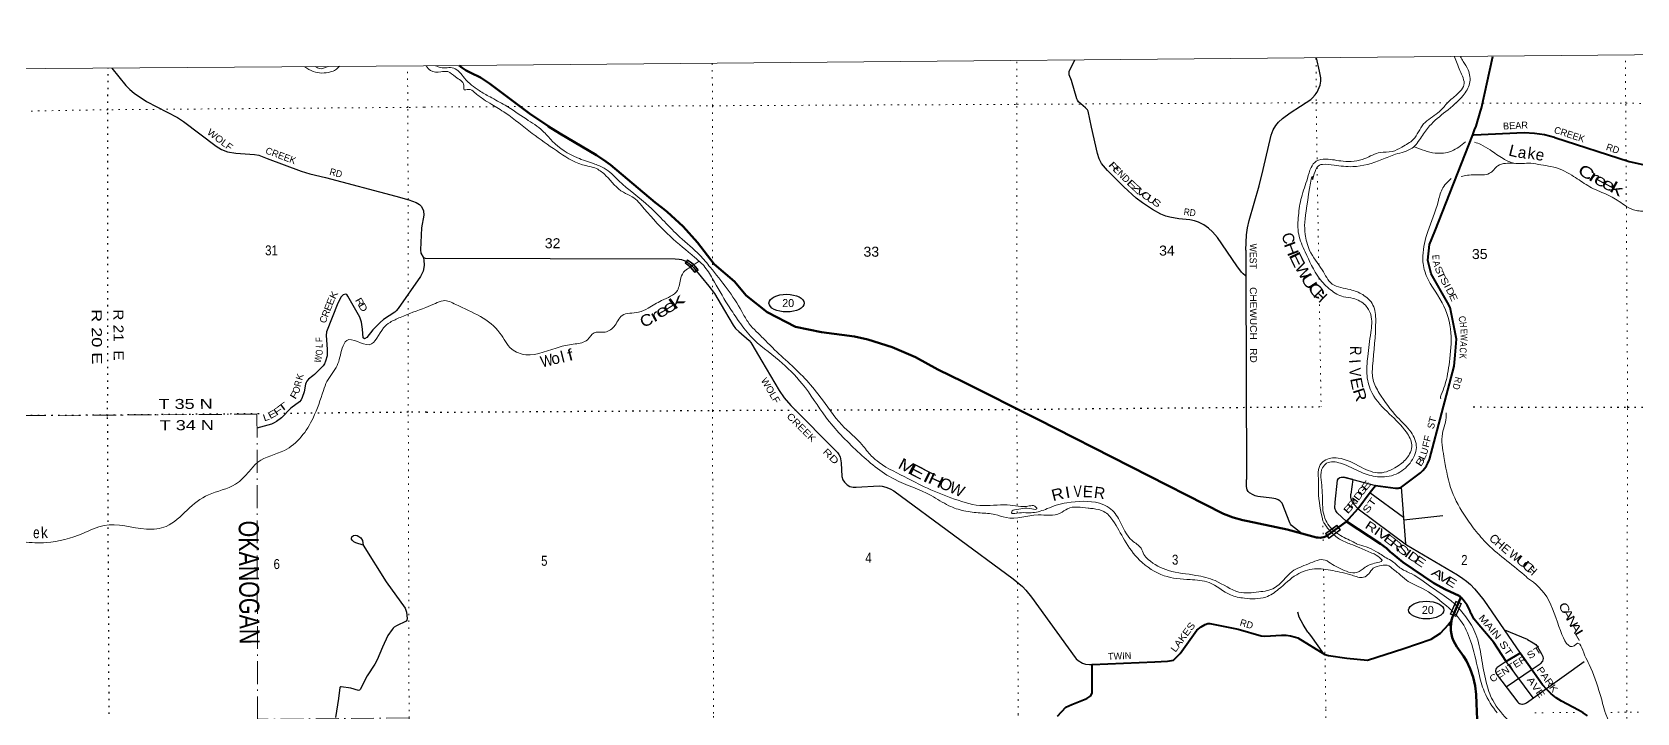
# Model space of a CAD drawing. Header units: feet. Extents: x 0 to 246606, y 183576 to 368785.
# Drawn here: x 176587 to 204671, y 356874 to 368785 of the extents above; entities that cross this region are included whole.
import ezdxf
from ezdxf.enums import TextEntityAlignment as Align

# ---------------------------------------------------------------- set-up
doc = ezdxf.new("R2010")
doc.units = ezdxf.units.FT
doc.header["$LTSCALE"] = 80
doc.linetypes.add('DOT_DASHED', pattern=[7.7, 5, -1.2, 0.3, -1.2])
doc.linetypes.add('DOTTED', pattern=[1.5, 0.3, -1.2])
for name, color, linetype, lineweight in [('17', 7, 'Continuous', 25), ('23', 7, 'Continuous', 70), ('25', 7, 'Continuous', 40), ('26', 7, 'Continuous', 40), ('29', 7, 'Continuous', 25), ('30', 7, 'Continuous', 25), ('31', 7, 'Continuous', 13), ('39', 7, 'Continuous', 13), ('4', 7, 'Continuous', 13), ('41', 7, 'Continuous', 13), ('44', 7, 'DOT_DASHED', 13), ('49', 7, 'DOTTED', 100), ('59', 7, 'Continuous', 13), ('6', 7, 'DOTTED', 25), ('7', 7, 'DOTTED', 13)]:
    doc.layers.add(name, color=color, linetype=linetype, lineweight=lineweight)
doc.layers.add('27', color=7, linetype='Continuous')

msp = doc.modelspace()

# ---------------------------------------------------------------- linework, layer by layer
at = {"layer": '17'}
for centre in [(189791.48, 364043.06), (200985.49, 358674.13)]:
    msp.add_ellipse(centre, major_axis=(309.24, -1), ratio=0.500121, dxfattribs=at)
at = {"layer": '23'}
for points in [[(199591.06, 360224.78), (199243.07, 359969.48), (199221.16, 359960.13), (199190.29, 359950.16), (199158.55, 359943.48), (199126.29, 359940.14), (199093.85, 359940.2), (199061.6, 359943.65), (198550.18, 360080.7), (197863.66, 360231.4), (197776.83, 360247.74), (197604.82, 360294.3), (197438.63, 360358.59), (194180.86, 362014.51), (192878.4, 362663.8), (192434.98, 362883.4), (192045.78, 363100.36), (191636.04, 363275.45), (191210.24, 363406.75), (190976.46, 363458.69), (190403.71, 363537.69), (189943.46, 363629.86), (189449.36, 363882.54), (189082.06, 364177.18), (188879.06, 364419.26), (188521.73, 364724.14), (188233.45, 365102.93), (187979.94, 365386.53), (187698.18, 365642.08), (187613.77, 365708.88), (187490.13, 365804.99), (186706.08, 366460.28), (186625.16, 366523.92), (186461.12, 366632.98), (185824.55, 367011.49), (185624.86, 367134.81), (185611.6, 367142.83), (185289.21, 367362.69), (184590.9, 367885.72), (184431.54, 367988.84), (184262.27, 368074.74), (184255.5, 368077.72), (184181.33, 368116.13), (184111.58, 368162.08), (184061.96, 368201.68)], [(201563.18, 358923.96), (201318.83, 359031.48), (201116.55, 359146.15), (200576.4, 359510.84), (200374.35, 359675.76), (200360.02, 359688.87), (200286.9, 359755.22), (200185.91, 359830.99), (199591.06, 360224.78)], [(201417.95, 358432.07), (201418.69, 358439.77), (201424.73, 358474.47), (201428.87, 358498.24), (201445.65, 358557.22), (201453.15, 358577.88), (201580.48, 358871.92), (201581.18, 358874.11), (201582.25, 358878.71), (201582.84, 358883.39), (201582.93, 358888.11), (201582.53, 358892.81), (201581.64, 358897.45), (201580.28, 358901.96), (201578.44, 358906.31), (201576.17, 358910.44), (201574.85, 358912.34)], [(201574.85, 358912.34), (201573.47, 358914.31), (201570.38, 358917.88), (201566.94, 358921.11), (201563.18, 358923.96)], [(201873.76, 356759.46), (201863.27, 357039.46), (201859.58, 357194.64), (201839.68, 357348.58), (201803.8, 357499.6), (201752.34, 357646.04), (201685.85, 357786.3), (201637.86, 357868.73), (201520.78, 358030.68), (201488.18, 358082.61), (201461.18, 358137.66), (201440.09, 358195.23), (201425.13, 358254.69), (201416.47, 358315.39), (201414.2, 358376.67), (201417.95, 358432.07)]]:
    msp.add_lwpolyline(points, dxfattribs=at)
at = {"layer": '25'}
for points in [[(201428.87, 358498.24), (201401.43, 358456.24), (201375.9, 358422.86)], [(201375.9, 358422.86), (201392.48, 358419.77), (201398.67, 358414.59), (201402.07, 358409.54), (201414.2, 358376.67)]]:
    msp.add_lwpolyline(points, dxfattribs=at)
at = {"layer": '26'}
msp.add_line((201574.85, 358912.34), (201563.18, 358923.96), dxfattribs=at)
for points in [[(201796.77, 366986.3), (201831.11, 367073.54), (201855.93, 367141.02), (201935.08, 367399.85), (201948.62, 367456.9), (202147.99, 368358.81)], [(199591.06, 360224.78), (199614.41, 360249.78), (199636.59, 360273.53), (199786.41, 360443.43), (200001.07, 360735.08), (200094.59, 360853.45), (200447.33, 360809.1), (200463.37, 360806.81), (200479.56, 360806.21), (200495.73, 360807.31), (200511.69, 360810.09), (200527.28, 360814.52), (200542.31, 360820.56), (200556.49, 360828.05), (200882.52, 361075.66), (200921.77, 361112.51), (200956.95, 361153.26), (200987.69, 361197.46), (201013.63, 361244.64), (201034.5, 361294.27), (201039.54, 361308.96), (201473.41, 362941.97), (201489.63, 363130.69), (201514.1, 363415.41), (201402.55, 363964.23), (201354.33, 364053.8), (201071.78, 364558.03), (201014.29, 364797.85), (201041.31, 365066.99), (201132.3, 365298.16), (201796.77, 366986.3)], [(201796.77, 366986.3), (201818.79, 366987.3), (202695.79, 367026.83), (202876.22, 367018.36), (203054.77, 366991.08), (203229.49, 366945.28), (203234.01, 366943.83), (204534.24, 366518.63), (204774.28, 366470.65)], [(203805.91, 356822.85), (203728.96, 356877.44), (203646.72, 356923.68), (203353.14, 357081.6), (203260.01, 357139.15), (203172.67, 357206.62), (203092.87, 357282.85), (203021.47, 357367.01), (202629.91, 357921.39), (202385.23, 357770.85), (202164.91, 358107.72), (201873.89, 358448.82), (201823.09, 358516.19), (201779.61, 358588.5), (201770.9, 358605.34), (201738.55, 358683.49), (201698.2, 358757.83), (201650.31, 358827.54), (201595.39, 358891.87), (201574.85, 358912.34)], [(194532.63, 356818), (194678.24, 356973.39), (194782.09, 357021.24), (195044.16, 357123.38), (195115.32, 357170.26), (195139.9, 357225.61), (195139.9, 357337.34), (195139.92, 357720.79), (196237.28, 357767.93), (196454.65, 357777.27), (196563.52, 357796.79), (196677.25, 357915.4), (196971.37, 358319.18), (197043.76, 358382.08), (197115.43, 358423.36), (197163.21, 358438.57), (197196.21, 358439.15), (197692.5, 358338.09), (198096.02, 358221.75), (198160.04, 358216.94), (198451.5, 358234.18), (198531.41, 358232.15), (198609.59, 358223.46), (198697.55, 358199.56), (198739.02, 358185.14), (199209.29, 357897.81), (199270.89, 357877.97), (199591.81, 357830.88), (199954.08, 357799.78), (200590.6, 358003.14), (201071.03, 358167.12), (201231.42, 358270.14), (201375.9, 358422.86), (201395.03, 358430.65), (201403.18, 358431.58), (201417.95, 358432.07)]]:
    msp.add_lwpolyline(points, dxfattribs=at)
at = {"layer": '29'}
for p, q in [((183464.88, 364828.13), (183434.53, 364827.33)), ((183464.88, 364828.13), (187840.36, 364817.02)), ((189862.62, 362251.1), (190683.59, 361429.22)), ((199701.46, 360956.21), (199543.37, 360996.25)), ((199701.46, 360956.21), (199664.74, 360701.36)), ((199701.46, 360956.21), (200094.59, 360853.45)), ((191668.54, 360756.91), (193754.82, 359221.66)), ((199995.99, 360727.8), (200585.93, 360298.18)), ((200547.97, 360821.81), (200619.03, 359834.06)), ((200591.65, 360252.42), (201272.95, 360328.61)), ((201990.94, 358847.59), (202629.91, 357921.39)), ((202753.42, 358155.69), (202356.87, 358319.22)), ((202212.99, 357550.84), (202584.9, 357063.74)), ((202857.35, 357137.34), (202385.23, 357770.85)), ((202736.11, 357050.64), (203749.86, 357775.57))]:
    msp.add_line(p, q, dxfattribs=at)
for points in [[(195125.5, 367123.73), (195070.11, 367401.87), (195054.65, 367427.39), (195022.33, 367462.71), (194900.71, 367564.84), (194878.73, 367592.53), (194868.13, 367619.16), (194776.92, 367936.41), (194737.56, 368035.81), (194735.65, 368064.61), (194737.56, 368094.48), (194753.03, 368136.32), (194834.77, 368294.11)], [(198605.58, 367370.89), (198966.1, 367607.74), (198996.51, 367638.16), (199039.95, 367685.97), (199074.7, 367733.77), (199128.99, 367855.46), (199142.02, 367929.34), (199142.02, 367985.83), (199118.13, 368103.17), (199063.6, 368337.33)], [(177981.55, 368152.16), (178226.57, 367853.69), (178299.17, 367781.04), (178371.77, 367716.94), (178586.32, 367573.16), (179131.08, 367289.03), (179238.67, 367223.4), (179806.64, 366791.8), (179900.83, 366730.32), (180007.35, 366689.24), (180150.59, 366665.74), (180478.47, 366646.14), (180553.96, 366629.42), (180700.12, 366575.28), (181297.02, 366353.79), (181449.88, 366306.89), (181721.77, 366240.46), (182952.47, 365915.36), (183180.28, 365851.7), (183308.4, 365804.69), (183368.18, 365766.23), (183402.07, 365731.32), (183436.51, 365659.4), (183441.24, 365584.38), (183402.48, 365360.18), (183381, 364977.83), (183389.26, 364920.34), (183427.98, 364845.36), (183445.06, 364798.35), (183449.33, 364704.34), (183427.98, 364601.79), (183385.93, 364506.8), (182992.39, 363952.26), (182958.24, 363907.39), (182937.53, 363888.03), (182736.18, 363757.83), (182677.34, 363702.42), (182551.5, 363574.34), (182445.77, 363444.41), (182403.08, 363415.97), (182379.46, 363437.83), (182368.42, 363589.03), (182351.84, 363710.83), (182322.82, 363798.45), (182111.29, 364167.93), (182095.61, 364193.7), (182069.99, 364202.25), (182032.72, 364191.51), (181993.12, 364155.24), (181937.16, 364043.5), (181741.17, 363544.17), (181735.75, 363477.12), (181753.4, 363237.22), (181753.15, 363158.5), (181749.71, 363123.26), (181724.09, 363029.25), (181704.04, 362982.23), (181678.91, 362944.15), (181528.96, 362796.87), (181496.93, 362769.1), (181424.33, 362715.68), (181395.27, 362678.85), (181380.33, 362654.29), (181371.31, 362627.04), (181348.08, 362489.69), (181314.13, 362392.54), (181292.78, 362348.75), (181264.75, 362317.58), (181114.68, 362203.43), (180948.86, 362038.74), (180861.47, 361972.71), (180820.9, 361947.07), (180776.65, 361928.45), (180522.43, 361858.16)], [(197826.62, 364972.07), (197841.1, 365237.06), (197854.13, 365358.74), (197884.54, 365489.12), (198058.28, 366097.55), (198127.78, 366384.37), (198271.12, 366984.11), (198305.87, 367075.37), (198353.65, 367153.6), (198401.43, 367210.09), (198466.59, 367275.28), (198605.58, 367370.89)], [(197820.86, 364520.85), (197778.36, 364555.34), (197749.03, 364585.76), (197670.84, 364694.4), (197332.04, 365194.18), (197246.27, 365289.79), (197175.67, 365354.97), (197094.24, 365411.47), (196997.59, 365459.27), (196931.35, 365481), (196845.56, 365498.38), (196654.44, 365520.11), (196498.08, 365546.19), (196426.4, 365565.75), (196337.36, 365602.68), (196194.02, 365680.91), (196021.36, 365796.08), (195907.35, 365880.82), (195690.17, 366076.38), (195407.83, 366363.21), (195303.59, 366484.89), (195257.97, 366567.46), (195229.75, 366658.72), (195125.5, 367123.73)], [(187840.36, 364817.02), (187910.45, 364813.72), (187952.8, 364806.12), (187982.12, 364796.34), (188015.78, 364781.13), (188034.06, 364770.81)], [(197826.62, 364972.07), (197824.66, 364556.78), (197837.53, 360957.04)], [(188034.06, 364770.81), (188086.3, 364738.13), (188116.68, 364712.99), (188142.98, 364684.93), (188158.75, 364666.8), (188431.25, 364339.45)], [(188431.25, 364339.45), (188531.58, 364209.67), (188700.97, 363916.33), (188855.17, 363657.76), (188898.6, 363596.92), (188952.9, 363544.78), (189135.32, 363388.33), (189163.55, 363353.56), (189183.1, 363327.49), (189356.84, 363025.46)], [(189356.84, 363025.46), (189659.81, 362512.66), (189748.85, 362384.46), (189862.62, 362251.1)], [(190683.59, 361429.22), (190705.51, 361398.01), (190729.4, 361354.55), (190746.77, 361250.25), (190757.63, 361009.06), (190775, 360954.74), (190803.23, 360909.11), (190853.18, 360865.65), (190896.62, 360837.4), (190957.43, 360824.37), (191007.38, 360822.19), (191411.32, 360846.1), (191463.44, 360841.75), (191528.6, 360826.54), (191604.61, 360796.12), (191668.54, 360756.91)], [(198815.66, 360010.01), (198628.06, 360155.18), (198606.34, 360176.9), (198595.48, 360198.63), (198460.83, 360541.95), (198441.29, 360565.85), (198421.74, 360585.41), (198393.51, 360604.97), (198352.24, 360620.18), (198284.92, 360631.04), (198037.33, 360661.46), (197991.73, 360674.5), (197954.81, 360687.54), (197894, 360724.48), (197865.76, 360746.21), (197848.39, 360776.63), (197839.7, 360833.12), (197837.53, 360957.04)], [(199591.06, 360224.78), (199424.01, 360372.47), (199400.12, 360409.41), (199384.92, 360457.21), (199389.26, 360561.51), (199428.35, 360948.29), (199447.9, 360974.36), (199471.79, 360991.75), (199497.85, 360998.27), (199536.94, 360998.27), (199701.46, 360956.21)], [(199703.48, 360543.59), (199691.14, 360561.51), (199669.42, 360622.35), (199662.9, 360648.43), (199664.74, 360701.36)], [(199703.48, 360543.59), (199713.55, 360530.03), (199795.41, 360442.11), (200639.11, 359815.77), (201528.39, 359292.06)], [(182379.74, 359806.18), (182783.54, 359166.86), (183113.8, 358706.26), (183129.08, 358669.5), (183137.62, 358637.45), (183148.3, 358524.21), (183146.16, 358498.57), (183131.56, 358478.69), (182963.75, 358398.62), (182924.1, 358372.51), (182907.02, 358355.42), (182887.8, 358331.91), (182812.67, 358226), (182719.98, 358021.65), (182627.31, 357805.25), (182583.85, 357728.25), (182451.08, 357521.53), (182373.95, 357379.79), (182332.65, 357291.4), (182317.7, 357272.17), (182300.61, 357268.31), (182161.99, 357305.38), (181995.29, 357331.99), (181982.47, 357329.86), (181969.43, 357317.8), (181948.81, 357126.17), (181899.2, 356794.64)], [(193754.82, 359221.66), (193917.53, 359083.9), (193975.08, 359023.07), (194073.89, 358901.38), (194838.35, 357845.36), (194860.07, 357821.47), (194892.39, 357789.9), (194968.4, 357744.26), (195020.77, 357728.03), (195092.44, 357719.34), (195139.92, 357720.79)], [(201528.39, 359292.06), (201622.91, 359227.34), (201688.06, 359181.71), (201759.73, 359120.87), (201831.4, 359046.99), (201894.38, 358966.6), (201990.94, 358847.59)], [(198912.71, 358288.56), (198827.85, 358419.02), (198793.11, 358484.2), (198762.7, 358551.56), (198736.64, 358636.3)], [(198912.71, 358288.56), (198956.3, 358227.38), (199188.45, 357904.85)], [(202753.42, 358155.69), (202857.57, 358101.79), (202901, 358069.19), (202931.41, 358030.08), (203003.08, 357908.4), (203024.79, 357860.6), (203029.14, 357825.83), (203024.79, 357801.93), (203016.11, 357778.03), (202976.59, 357734.78)], [(202385.23, 357770.85), (202227.75, 357671.56), (202211.47, 357655.26), (202201.69, 357637.88), (202196.26, 357616.15), (202195.18, 357602.02), (202201.69, 357572.69), (202212.99, 357550.84)], [(202381.72, 357332.71), (202838.65, 357639.76), (202976.59, 357734.78)], [(202584.9, 357063.74), (202599.65, 357050.11), (202614.86, 357038.16), (202635.49, 357030.56), (202655.57, 357026.21), (202671.32, 357027.3), (202696.3, 357032.73), (202714.76, 357039.25), (202736.11, 357050.64)]]:
    msp.add_lwpolyline(points, dxfattribs=at)
msp.add_lwpolyline([(182379.74, 359806.18), (182251.51, 359852.11), (182217.34, 359869.21), (182198.69, 359887.22), (182185.31, 359896.98), (182176.77, 359916.21), (182174.64, 359929.03), (182182.14, 359955.59), (182210.94, 359978.17), (182238.69, 359982.45), (182274.99, 359978.17), (182302.38, 359962.69), (182341.19, 359935.44), (182371.1, 359888.73)], close=True, dxfattribs=at)
at = {"layer": '31'}
for p, q in [((188013.81, 364740.31), (188055.99, 364801.63)), ((188058.29, 364790.86), (188024.85, 364742.25)), ((188245.2, 364619.34), (188183.3, 364577.14))]:
    msp.add_line(p, q, dxfattribs=at)
for points in [[(188014.07, 364739.88), (188060.73, 364708.39), (188102.33, 364673.46), (188140.05, 364634.36), (188173.91, 364591.01), (188183.03, 364577.52)], [(188024.85, 364742.25), (188065.55, 364714.79), (188107.8, 364679.32), (188146.1, 364639.61), (188185.92, 364588.62), (188234.77, 364621.92)], [(188056.03, 364802.04), (188105.95, 364768.35), (188153.57, 364728.36), (188196.75, 364683.62), (188234.59, 364635.15), (188245.15, 364619.56)], [(188234.77, 364621.92), (188190.7, 364678.37), (188148.1, 364722.5), (188101.13, 364761.95), (188058.29, 364790.86)]]:
    msp.add_lwpolyline(points, dxfattribs=at)
at = {"layer": '39'}
msp.add_line((188260.21, 364776.77), (188103.1, 364671.3), dxfattribs=at)
for points in [[(181359.34, 368176.93), (181507.7, 368097.15), (181810.51, 368087.91), (181897.7, 368123.75), (181965.99, 368186.54)], [(181544.07, 368181.51), (181614.06, 368145.92), (181760.99, 368183.19)], [(183482.41, 368195.78), (183560.15, 368111.65), (183740.26, 368089.59), (183859.4, 368095.09), (183997.95, 368001.79), (184141.24, 367849.93), (184148.19, 367777.25), (184222.9, 367782.21), (184330.64, 367728.95), (184489.73, 367607.6), (184630.22, 367520.39), (184868.45, 367371.71), (185335.54, 367013.61), (185763.56, 366711.62), (186217.17, 366464.51), (186462.5, 366396.77), (186627.67, 366273.47), (186936.34, 365982.15), (187086.81, 365905.16), (187299.51, 365695.54), (187756.02, 365211.99), (188184.85, 364843.31), (188340.17, 364699.69), (188492.49, 364471.14), (188764.82, 364011.62), (188933.62, 363756.99), (189161.48, 363464.68), (189657.67, 363040.24), (190064.78, 362630.87), (190478.02, 362049.78), (191032.95, 361448.19), (191677.42, 360960.87), (192319.39, 360677.66), (192630.72, 360499.56), (192894.5, 360409.81), (193179.86, 360372.87), (193434.76, 360347.69), (193631.45, 360291.47), (194192.63, 360336.73), (194580.18, 360369.76), (194706.55, 360446.08), (195066.09, 360456.54), (195153.5, 360448.88)], [(183648.59, 368197.82), (183733.26, 368166.31), (183965.77, 368155), (184153.81, 367979.44), (184411.06, 367762.27), (184600.33, 367651.4), (184864.8, 367505.06), (185233.46, 367265), (185520.89, 367058.31), (185690.82, 366876.46), (186128.79, 366586.72), (186410.9, 366485.07), (186595.74, 366406.48), (186855.06, 366185.29), (187383.87, 365736.99), (187921.85, 365199.87), (188271.25, 364882.77), (188453.68, 364670.76), (189008.71, 363895.35), (189109.86, 363720.74), (189359.67, 363450.93), (189506.98, 363301.15), (190108.06, 362726.39), (190372.56, 362412.3), (190756.5, 361913.72), (191112.36, 361564.36), (191272.31, 361372.28), (191409.13, 361254.71), (191909.58, 360977.85), (192199.4, 360830.57), (192667.4, 360639.47), (193174.21, 360504.18), (193653, 360512.04), (194037.13, 360494.5), (194134.16, 360491.64), (194169.09, 360443.56), (194084.22, 360444.55), (193920.47, 360450.63), (193781.37, 360424.68), (193739.11, 360410.02), (193727.39, 360377.53), (193818.42, 360368.54), (194101.19, 360378.06), (194352.92, 360447.83), (194509.79, 360508.36), (194697.21, 360549.05), (195267.11, 360541.86), (195437.8, 360463.1), (195616.31, 360240.93), (195836.8, 359889.92), (195994.04, 359754.4), (196041.82, 359647.86), (196117.66, 359559.85), (196475.65, 359366.15), (196953.56, 359281.04), (197292.13, 359188.15), (197706.77, 358989.08), (198054.29, 358991.3), (198328.24, 359061.35), (198637.93, 359348.09), (198921.22, 359480.9), (199217.44, 359547.17), (199341.61, 359471.89), (199475.82, 359402.78), (199771.72, 359329.59), (199916.07, 359422.31), (200105.1, 359497.38), (200211.6, 359545.16), (200215, 359552.77)], [(201480.56, 368352.17), (201573.92, 368113.31), (201643.7, 367859.5), (201474.44, 367655.32), (201328.64, 367516.1), (201188.94, 367372.91), (200938.75, 367177.85), (200756.16, 366906.8), (200559.75, 366775.05), (200388.96, 366696.16), (200181.02, 366681.49), (199909.58, 366571.06), (199528.24, 366525.98), (199226.72, 366562.72), (199059.45, 366526.32), (198969.87, 366416.08), (198905.52, 366225.31), (198800.47, 365892.56), (198747.73, 365578.63), (198751.77, 365247.21), (198866.67, 364939.38), (199112.76, 364477.52), (199309.21, 364275.78), (199534.97, 364155.25), (199707.09, 364125.01), (199918.68, 364006.32), (200013.64, 363841.75), (200013.43, 363528.47), (199959.92, 363111.45), (199947.93, 362769.73), (200036.49, 362467.64), (200342.01, 362103.52), (200636.88, 361783.74), (200730.51, 361562.55), (200638.47, 361322.93), (200466.42, 361181.37), (200172.74, 361072.68), (199848.23, 361171.8), (199442.14, 361332.58), (199198.6, 361286.47), (199115.14, 361184.43), (199097.66, 360970.21), (199097.66, 360750.19), (199175.06, 360234.17)], [(199173.66, 360412.46), (199167.64, 360634.19), (199159.64, 360816.2), (199170.78, 361164.02), (199241.25, 361241.94), (199485.68, 361242.16), (199847.27, 361084.88), (200129.11, 361005.45), (200455.88, 361051.89), (200700.04, 361244.86), (200811.86, 361519.08), (200717.69, 361784.72), (200478.06, 362048.59), (200161.72, 362471.19), (200053.85, 362700.28), (200044.83, 362942.71), (200099.8, 363735.68), (200052, 364009.97), (199871.96, 364191.7), (199654.68, 364280), (199340.3, 364377.22), (199163.49, 364625.68), (198943.12, 364966.59), (198866.96, 365246.6), (198895.18, 365748.19), (198994.44, 366224.37), (198994.46, 366222.35), (199070.88, 366417.32), (199167.22, 366471.04), (199375.51, 366457.42), (199699.13, 366431.05), (200208.84, 366554.5), (200448.14, 366648.38), (200735.79, 366754.97), (200901.08, 366953.04), (201042.23, 367142.73), (201326.08, 367394.8), (201631.78, 367677.45), (201742.4, 367884.96), (201717.26, 368123.15), (201630.58, 368271.65), (201585.12, 368353.97)], [(200777.38, 366780.57), (201138.94, 366668.94), (201425.46, 366702.75), (201672.54, 366864.54)], [(201829.05, 366859.45), (201941.32, 366818.19), (202102.11, 366723.14), (202332.28, 366572.34), (202519.17, 366491.76), (202812.74, 366490.61), (202992.36, 366461.16), (203166.46, 366434.99), (203532.04, 366281.8), (203658.33, 366198.45), (203910.75, 366045.91), (204203.31, 365916.08), (204449.69, 365761.44), (204610.36, 365676.49), (204707.58, 365657.47), (204813.73, 365647.21), (204821.13, 365645.74)], [(202520.85, 366489.02), (202238.86, 366445.89), (202092.96, 366314.76), (201828.57, 366289.3), (201592.92, 366261.3)], [(201419.05, 366223.08), (201261.85, 366035.79), (201191.78, 365816.65), (201012.21, 365299.07), (200924.48, 364871.53), (200958.26, 364601.6), (201261.34, 364050.36), (201415.77, 363525.38), (201389.69, 363013.71), (201307.8, 362604.43), (201247.16, 362441.37)], [(188103.1, 364671.3), (188009.9, 364608.74), (187940.67, 364486.63), (187878.71, 364265.57), (187604.05, 364088.39), (187367.23, 363956.15), (187200.39, 363885.39), (186910.15, 363825.26), (186769.05, 363631.52), (186588.39, 363534.32), (186422.82, 363524.22), (186305.1, 363401.51), (186089.77, 363330.16), (185829.71, 363280.5), (185227.24, 363141.77), (184981.58, 363237.81), (184774.04, 363520.25), (184002.13, 364020.16), (183781.07, 364086.18), (183644.26, 364038.02), (183477.41, 363967.27)], [(183477.41, 363967.27), (183028.38, 363793.69), (182852.02, 363706.74), (182736.79, 363609.2), (182484.17, 363316.57), (182091.91, 363391.9), (182014.05, 363252.85), (181925.38, 362953.94), (181747.5, 362673.33), (181684.18, 362514.38), (181504.4, 362033.7), (181001.42, 361465.33), (180539.3, 361261.54), (180389.12, 361104.78), (180147.55, 360877.38), (179672.99, 360689.49), (179298.98, 360422.91), (178935.45, 360138.37), (178587.18, 360090.56), (177846.96, 360153.65), (177474.35, 360014.4), (176835.7, 359853.33), (176435.67, 359867.07), (175867.03, 359931.78), (175554.74, 359900.9), (175181.38, 359894.99)], [(201247.54, 362442.39), (201234.18, 362402.42), (201238.88, 362370.57)], [(201331.1, 362121.91), (201334.42, 362079.26), (201267.59, 361761.12), (201292.68, 361361.24), (201410.44, 360818.98), (201640.47, 360348.84), (201830.25, 360080.54)], [(195153.5, 360448.88), (195343.64, 360397.27), (195501.15, 360239.52), (195703.36, 359896.37), (195968.28, 359547.92), (196397.97, 359274.25), (196851.41, 359207.03), (197183.43, 359154.49), (197559.88, 358938.78), (197803.06, 358881.11), (198174.6, 358901.82), (198401.27, 359037.98), (198717.41, 359292.47), (199027.33, 359395.29), (199346.99, 359362.81), (199685.39, 359284.07), (199887.89, 359248.14), (199978.09, 359307.86), (200057.74, 359403.83), (200206.68, 359452.13), (200297.52, 359459.3), (200411.59, 359383.89), (200499.31, 359316.24), (200638.17, 359196.67), (200916.75, 359052.53), (201312.23, 358768.33), (201431.46, 358665.31)], [(199414.59, 360023.17), (199309.5, 360116.24), (199227.13, 360242.57), (199173.66, 360412.46)], [(199175.06, 360234.17), (199201.53, 360187.69), (199368.58, 359987.04)], [(201830.25, 360080.54), (202059.08, 359824.41), (202736.91, 359252.61), (202756.84, 359233.89)], [(199368.58, 359987.04), (199381.94, 359975.65), (199562.76, 359864.88), (199656.71, 359827.47)], [(199776.75, 359828.96), (199735.03, 359852.62), (199484.97, 359976.9), (199414.59, 360023.17)], [(200211.68, 359545.21), (200110.61, 359636.87), (200034.11, 359670.53), (199822.79, 359764.97), (199656.32, 359827.62)], [(199776.75, 359828.96), (199933.77, 359778.44), (200102.46, 359699.65), (200282.62, 359586.48)], [(200282.62, 359586.48), (200395.77, 359521.14), (200542.74, 359399.64), (200721.64, 359310.87), (201084.29, 359066.7), (201422.58, 358832.33), (201483.3, 358782.71)], [(202757.83, 359232.96), (203134.05, 358831), (203608.01, 358076.83), (203610, 358078.88), (203757.21, 357873.03)], [(201431.46, 358665.31), (201586.38, 358490.74), (201758.43, 358135.09), (201896.17, 357611.27), (201985, 357286.95), (202197.71, 356911.59), (202226.31, 356874.42)], [(201483.29, 358782.71), (201674.51, 358554.47), (201854.05, 358247.42), (201949.88, 357846.38), (202031.93, 357414.86), (202146.97, 357094.9), (202442.54, 356718.53), (202509.31, 356646.56)], [(203757.21, 357873.03), (203836.66, 357719.86), (204026.9, 357198.7), (204112.96, 356883.48)], [(204112.96, 356883.48), (204126.12, 356850.25), (204425.41, 356334.47), (204610.6, 356061.85), (204704.55, 355814.4), (205031.92, 355646.6), (205131.85, 355405.28), (205263.94, 355178.5), (205409.22, 354864.97), (205962.35, 354410.9), (206275.97, 354210.6), (206465.39, 354087.6), (206546.38, 353908.7), (206799.93, 353663.2), (207247.03, 353122.94), (207673.01, 352491.48), (208000.63, 352137.74), (208556.49, 351956.55), (208920.79, 351742.72), (209281.45, 351654.21)]]:
    msp.add_spline(points, degree=3, dxfattribs=at)
at = {"layer": '4'}
for points in [[(0, 367439.54), (30573.51, 367460.56), (61146.96, 367523.65), (91720.3, 367628.78), (122293.47, 367775.98), (152869.71, 367965.22), (183439.05, 368196.52), (214011.34, 368469.87), (244583.23, 368785.28)], [(0, 183577.08), (0, 367439.54), (30573.51, 367460.56), (61146.96, 367523.65), (91720.3, 367628.78), (122293.47, 367775.98), (152869.71, 367965.22), (183439.05, 368196.52), (214011.34, 368469.87), (244583.23, 368785.28)]]:
    msp.add_lwpolyline(points, dxfattribs=at)
at = {"layer": '44'}
msp.add_lwpolyline([(183667.67, 340739.24), (183298.81, 340734.49), (183183.78, 356786.45), (180532.91, 356762.11), (180522.03, 362101.39), (172592.28, 362050.09), (172591.49, 368109.65)], dxfattribs=at)
at = {"layer": '49'}
msp.add_arc((187748.27, 364294), 556.54, 33.17548, 58.98268, dxfattribs=at)
at = {"layer": '59'}
msp.add_line((199287.65, 359931.6), (199224.77, 360015.68), dxfattribs=at)
for points in [[(199218.37, 360010.89), (199418.57, 360160.62), (199481.46, 360076.53), (199281.25, 359926.81)], [(199416.95, 360149.41), (199229.56, 360009.27), (199282.86, 359938), (199470.25, 360078.14)], [(201600.95, 358788.33), (201501.21, 358559.09), (201404.93, 358600.98), (201504.67, 358830.22)], [(201508.81, 358819.68), (201415.45, 358605.12), (201497.06, 358569.61), (201590.42, 358784.18)]]:
    msp.add_lwpolyline(points, close=True, dxfattribs=at)
at = {"layer": '6'}
msp.add_line((201808.05, 362226.79), (204503.37, 362221.11), dxfattribs=at)
for points in [[(178077.94, 330877.48), (178050.91, 335401.38), (178018.36, 340751.28), (177996.25, 346085.24), (177969.63, 351441.33), (177936.2, 356736.66), (177909.09, 362066.81), (177913.7, 367427.27), (177916.92, 368151.64)], [(180558.09, 362108.6), (177908.6, 362083.11), (172592.28, 362050.09), (167228.68, 362047.82), (161865.99, 361978.41), (156553.12, 361940.36), (152907.38, 362006.63)], [(183490.8, 362133.24), (183169.91, 362133.72), (180994.54, 362112.79)], [(183490.8, 362133.24), (188492.34, 362167.01), (190383.62, 362173.6)], [(190555.6, 362174.2), (193820.48, 362185.58), (199139.21, 362232.36)], [(204503.37, 362221.11), (204509.1, 362221.1), (208397.52, 362238.32)]]:
    msp.add_lwpolyline(points, dxfattribs=at)
at = {"layer": '7'}
for p, q in [((183448.37, 367474.53), (184693.32, 367480.03)), ((199075.6, 366418.08), (199103.48, 364718.06)), ((199107.33, 364483.03), (199107.94, 364445.73)), ((204493.48, 356896.09), (204509.09, 362216.43)), ((193828.22, 360371.16), (193827.95, 360435.49)), ((199176.72, 360146.52), (199181.3, 359853.3)), ((203030.05, 356877.85), (202840.11, 356876.91)), ((203578.91, 356880.55), (203198.03, 356878.67)), ((204478.56, 356884.98), (204112.8, 356883.18))]:
    msp.add_line(p, q, dxfattribs=at)
for points in [[(183414.62, 323762.76), (183411.69, 324714.33), (183356.77, 330079.92), (183315.26, 335345.45), (183298.81, 340734.49), (183260.63, 346167.44), (183221.83, 351507.75), (183183.78, 356786.45), (183169.91, 362133.72), (183163.94, 367468.02), (183155.16, 368194.18)], [(188489.19, 368237.68), (188493.92, 367496.82), (188493.07, 364621.53)], [(193827.64, 360506.4), (193820.48, 362185.58), (193821.98, 367521.46), (193820.24, 368284.58)], [(199054.82, 368327.94), (199057.06, 367549), (199073.62, 366538.91)], [(204509.09, 362216.43), (204509.1, 362221.1), (204474.44, 367540.36), (204468.02, 368378.42)], [(183448.37, 367474.53), (183163.94, 367468.02), (177913.7, 367427.27), (172596.74, 367336.94)], [(184904.69, 367480.96), (188493.92, 367496.82), (193821.98, 367521.46), (199057.06, 367549), (201354.38, 367545.34)], [(201496.17, 367545.11), (204474.44, 367540.36), (209803.22, 367506.39)], [(188493.02, 364465.28), (188492.34, 362167.01), (188513.21, 356819.29), (188538.31, 351455.45), (188538.28, 346164.06), (188561.44, 342447.33)], [(199114.95, 364018.51), (199144.23, 362232.4), (199144.28, 362229.02)], [(193861.78, 354547.09), (193843.24, 356847.99), (193828.51, 360302.87)], [(199188.65, 359381.13), (199226.79, 356933.42), (199222.82, 351496.97), (199228.48, 349701.19)], [(209857.68, 356926.3), (204493.45, 356885.05), (204486.83, 356885.02)], [(204498.14, 355694.32), (204493.45, 356885.05), (204493.46, 356887.81)]]:
    msp.add_lwpolyline(points, dxfattribs=at)

# ---------------------------------------------------------------- texts
at = {"layer": '17'}
for p in [(189818.08, 363974.75), (201012.09, 358605.82)]:
    msp.add_text('20', height=140, dxfattribs=at).set_placement(p, align=Align.CENTER)
for s, rotation, width, p in [('R', 326.495, 1.35, (199980.04, 360066.95)), ('I', 325.495, 1.45, (200088.07, 359992.66)), ('V', 325.495, 1.5, (200190.28, 359928.93)), ('E', 322.776, 1.55, (200303.67, 359839.71)), ('R', 320.776, 1.5, (200416.1, 359751.5)), ('S', 320.554, 1.6, (200530.92, 359669.33)), ('I', 323.554, 1.55, (200621.73, 359603.92)), ('D', 324.974, 1.35, (200724.56, 359536.6)), ('E', 325.974, 1.45, (200834.79, 359463.16)), ('A', 325.974, 1.5, (201139.09, 359244.17)), ('V', 327.452, 1.45, (201258.78, 359174.62)), ('E', 328.452, 1.4, (201383.22, 359100.37))]:
    msp.add_text(s, height=150, rotation=rotation, dxfattribs=dict(at, width=width)).set_placement(p, align=Align.CENTER)
at = {"layer": '27'}
for s, rotation, p in [('BEAR', 2.581, (202330.41, 367080.74)), ('CREEK', 341.891, (203209.19, 367024.78)), ('RD', 341.891, (204121.02, 366725.98)), ('RD', 343.259, (197712.36, 358405.42)), ('TWIN', 2.46, (195415.72, 357802.7))]:
    msp.add_text(s, height=120, rotation=rotation, dxfattribs=at).set_placement(p)
for s, rotation, width, p in [('E', 273.012, 0.75, (201093.03, 364841.45)), ('S', 293.696, 1.2, (201153.33, 364598.33)), ('T', 293.696, 1.35, (201192.61, 364504.61)), ('S', 297.808, 1.3, (201254.06, 364400.13)), ('I', 296.808, 1.2, (201301.57, 364318.25)), ('D', 297.808, 1.2, (201353.82, 364220.08)), ('E', 294.435, 1.2, (201405.93, 364119.23)), ('C', 282.872, 0.9, (201556.02, 363753.24)), ('H', 274.765, 0.65, (201572.69, 363660.63)), ('E', 271.79, 0.75, (201584.92, 363547.41)), ('W', 271.79, 0.6, (201585.5, 363439.68)), ('K', 264.264, 0.75, (201568.2, 363119.46)), ('C', 263.991, 0.75, (201570.87, 363225.95)), ('A', 263.991, 0.85, (201578.75, 363331.95)), ('D', 255.286, 0.9, (201455.62, 362598.2)), ('R', 256.286, 0.9, (201484.67, 362711.55)), ('T', 75.097, 1.15, (201152.49, 361986.02)), ('F', 75.097, 1.05, (201063.13, 361661.26)), ('F', 75.097, 1.05, (201040.01, 361558.32)), ('B', 57.743, 1.4, (200928.59, 361235.21)), ('L', 65.285, 1.35, (200973.43, 361341.69)), ('E', 51.689, 1.6, (199980.51, 360816.63)), ('R', 48.594, 1.55, (199736.27, 360494.12)), ('I', 53.646, 1.55, (199787.74, 360564.86)), ('D', 53.646, 1.4, (199845.74, 360640.69)), ('G', 53.646, 1.3, (199905.47, 360722.13)), ('B', 48.594, 1.7, (199668.24, 360411.37))]:
    msp.add_text(s, height=120, rotation=rotation, dxfattribs=dict(at, width=width)).set_placement(p, align=Align.CENTER)
for s, rotation, p in [('A', 283.696, (201108.35, 364719.33)), ('S', 75.097, (201127.24, 361884.65)), ('U', 71.097, (201008.84, 361436.21))]:
    msp.add_text(s, height=120, rotation=rotation, dxfattribs=at).set_placement(p, align=Align.CENTER)
for s, rotation, width, p in [('ST', 53.646, 1.4, (199954.31, 360352.2)), ('LAKES', 53.45, 1.15, (196595.56, 357925.53)), ('MAIN', 310.47, 1.25, (201891.8, 358531.49)), ('ST', 303.186, 1.35, (202255.38, 358089.06)), ('CENTER', 31.602, 1.1, (202137.46, 357402.58)), ('ST', 31.602, 1.3, (202791.28, 357809.98)), ('PARK', 305.234, 1.15, (202910.92, 357629.27)), ('AVE', 305.234, 1.25, (202739.67, 357452.06))]:
    msp.add_text(s, height=120, rotation=rotation, dxfattribs=dict(at, width=width)).set_placement(p)
at = {"layer": '30'}
for s, rotation, width, p in [('WOLF', 322.769, 1.1, (179840.77, 366855.46)), ('R', 312.521, 1.6, (195475.39, 366387.14)), ('RD', 345.203, 0.95, (181889.67, 366263.65)), ('E', 315.881, 1.8, (195797.6, 366072.29)), ('Z', 317.331, 1.9, (195874.8, 366001.79)), ('V', 320.315, 1.65, (195958.94, 365935.33)), ('O', 323.122, 1.35, (196047.66, 365870.3)), ('U', 325.405, 1.35, (196139.33, 365808.85)), ('S', 327.221, 1.4, (196232.08, 365749.03)), ('K', 63.398, 1.2, (181917.54, 364160.64)), ('E', 68.57, 1.15, (181825.55, 363950.74)), ('E', 68.57, 1.15, (181865.64, 364052.87)), ('R', 299.791, 1.25, (182270.94, 364034.4)), ('D', 299.791, 1.25, (182328.26, 363938.54)), ('C', 68.57, 1.05, (181741.4, 363736.35)), ('R', 68.57, 1.05, (181783.56, 363843.76)), ('F', 91.208, 0.75, (181667.33, 363404.98)), ('W', 76.802, 0.75, (181650.36, 363054.81)), ('O', 84.756, 0.7, (181671.32, 363175.93)), ('L', 88.145, 0.8, (181669.94, 363297.05)), ('R', 76.4, 0.9, (181298.05, 362622.99)), ('T', 37.074, 1.75, (181007.91, 362177.57)), ('F', 59.258, 1.45, (181228.36, 362409.8)), ('L', 18.456, 1.2, (180701.07, 361990.97)), ('E', 28.456, 1.3, (180814.89, 362044.72)), ('F', 33.821, 1.55, (180922.87, 362111.75))]:
    msp.add_text(s, height=120, rotation=rotation, dxfattribs=dict(at, width=width)).set_placement(p, align=Align.CENTER)
for s, rotation, p in [('CREEK', 339.642, (180918.71, 366568.83)), ('E', 314.719, (195527.71, 366336.78)), ('N', 315.178, (195607.96, 366257.15)), ('D', 315.505, (195689.32, 366177.32)), ('O', 71.008, (181268.77, 362505.44)), ('K', 73.4, (181326.3, 362737.64))]:
    msp.add_text(s, height=120, rotation=rotation, dxfattribs=at).set_placement(p, align=Align.CENTER)
for s, rotation, width, p in [('RD', 352.821, 0.9, (196735.07, 365585.67)), ('WEST', 269.73, 0.95, (197897.42, 365085.22)), ('CHEWUCH   RD', 270.205, 1.1, (197897.49, 364323.85)), ('WOLF', 300.675, 1.05, (189334.86, 362693.27)), ('CREEK', 314.968, 1.15, (189781.93, 362051.96)), ('RD', 314.968, 1.35, (190412.65, 361431.59))]:
    msp.add_text(s, height=120, rotation=rotation, dxfattribs=dict(at, width=width)).set_placement(p)
at = {"layer": '41'}
for s, height, rotation, width, p in [('L', 200, 345.839, 1.1, (202490.57, 366610.4)), ('C', 200, 326.646, 1.4, (203729.29, 366251.32)), ('r', 200, 328.234, 1.7, (203872.58, 366169.7)), ('e', 200, 330.859, 1.45, (203992, 366104.97)), ('e', 200, 331.383, 1.45, (204130.95, 366032.28)), ('k', 200, 331.283, 1.65, (204272.67, 365955.37)), ('H', 200, 290.533, 1.3, (198532.09, 364960.15)), ('E', 200, 295.831, 1.5, (198631, 364761.95)), ('W', 200, 298.817, 1.1, (198743.61, 364554.03)), ('U', 200, 303.692, 1.45, (198850.6, 364368.3)), ('C', 200, 310.473, 1.6, (198986.32, 364197.23)), ('e', 200, 29.325, 1.45, (187654.83, 363820.29)), ('e', 200, 32.268, 1.55, (187790.41, 363902.48)), ('k', 200, 37.753, 1.95, (187927.09, 363994.98)), ('C', 200, 21.441, 1.15, (187373.91, 363653.83)), ('r', 200, 28.641, 1.6, (187531.13, 363737.54)), ('W', 200, 13.67, 0.85, (185616.75, 362940.51)), ('f', 200, 14.861, 1.25, (186028.88, 363041.57)), ('R', 200, 268.852, 0.85, (199650.26, 363212.65)), ('V', 200, 273.969, 0.85, (199641.15, 362827.21)), ('E', 200, 281.528, 1.2, (199672.91, 362618.83)), ('R', 200, 288.086, 1.2, (199731.61, 362410.32)), ('M', 200, 331.946, 1.25, (191846.96, 361102.58)), ('E', 200, 332.653, 1.55, (192026.77, 361010.31)), ('T', 200, 333.469, 1.6, (192209.76, 360914.82)), ('H', 200, 335.371, 1.35, (192365.28, 360851.67)), ('O', 200, 338.354, 1.05, (192541.28, 360778.98)), ('R', 200, 13.96, 1.1, (194555.97, 360602.67)), ('I', 200, 9.862, 1.15, (194725.11, 360637)), ('V', 200, 2.06, 0.8, (194888.74, 360651.28)), ('e', 200, 357.759, 0.75, (176658.55, 359930.68)), ('k', 200, 2.359, 0.9, (176805.4, 359930.78)), ('U', 150, 321.502, 1.6, (202621.19, 359459.01)), ('C', 150, 320.398, 1.6, (202726, 359369.02)), ('C', 150, 299.501, 1.3, (203338.3, 358674.84)), ('A', 150, 298.969, 1.4, (203400.35, 358569.24)), ('N', 150, 298.751, 1.35, (203473.85, 358438.71)), ('A', 150, 298.751, 1.4, (203537.06, 358330.11)), ('L', 150, 301.078, 1.6, (203617.19, 358202.26))]:
    msp.add_text(s, height=height, rotation=rotation, dxfattribs=dict(at, width=width)).set_placement(p, align=Align.CENTER)
for s, height, rotation, p in [('k', 200, 351.967, (202814.01, 366564.67)), ('a', 200, 350.75, (202649.68, 366581.18)), ('e', 200, 348.293, (202956.96, 366542.4)), ('C', 200, 284.398, (198476.7, 365154.63)), ('H', 200, 316.122, (199064.4, 364101.08)), ('o', 200, 13.159, (185766.9, 362981.23)), ('l', 200, 14.159, (185893.28, 363007.58)), ('I', 200, 274.411, (199635.52, 363017.82)), ('W', 200, 336.022, (192733.97, 360693.5)), ('E', 200, 357.747, (195058.74, 360646.25)), ('R', 200, 352.784, (195256.76, 360626.11)), ('C', 150, 314.085, (202122.84, 359866.67)), ('H', 150, 319.857, (202224.11, 359777.85)), ('E', 150, 319.857, (202332.42, 359686.88)), ('W', 150, 321.502, (202487.7, 359566.14)), ('H', 150, 318.072, (202789.38, 359313.02))]:
    msp.add_text(s, height=height, rotation=rotation, dxfattribs=at).set_placement(p, align=Align.CENTER)
at = {"layer": '44', "width": 0.8}
msp.add_text('OKANOGAN', height=350, rotation=270.444, dxfattribs=at).set_placement((180201.99, 360237.6))
at = {"layer": '6'}
for s, rotation, width, p in [('R 20 E', 270.461, 1.35, (177629.02, 363937.24)), ('R 21  E', 270.461, 1.15, (178008.69, 363935.2)), ('T 35 N', 0.218, 1.35, (178799.97, 362190.84)), ('T 34 N', 0.201, 1.35, (178819.81, 361819.82))]:
    msp.add_text(s, height=175, rotation=rotation, dxfattribs=dict(at, width=width)).set_placement(p)
at = {"layer": '7'}
for s, width, p in [('32', 1.05, (185559.04, 365004.01)), ('31', 0.85, (180665.19, 364879.39)), ('33', 1.05, (191136.57, 364855.25)), ('34', 1.05, (196309.5, 364875.43)), ('35', 1.05, (201784.26, 364814.63)), ('6', 0.85, (180812.26, 359391.39)), ('5', 0.85, (185494.68, 359448.22)), ('4', 0.85, (191167.94, 359500.28)), ('3', 0.85, (196535.58, 359467.27)), ('2', 0.85, (201596.11, 359462.86))]:
    msp.add_text(s, height=175, dxfattribs=dict(at, width=width)).set_placement(p)

doc.saveas('drawing.dxf')
